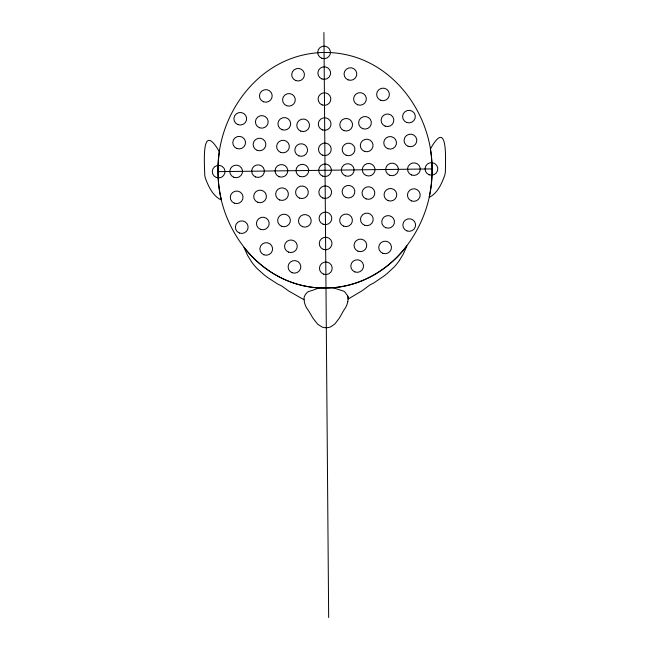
<?xml version="1.0" encoding="UTF-8"?>
<svg xmlns="http://www.w3.org/2000/svg" width="650" height="650" viewBox="0 0 650 650"><rect width="100%" height="100%" fill="white"/><g stroke="black" fill="none" stroke-linecap="round" stroke-linejoin="round"><path stroke-width="0.97" d="M218.018 171.649C216.743 119.389 252.021 65.837 304.614 54.681A96.021 94.51 -9.1 0 1 343.566 54.186C396.321 63.936 432.534 116.805 432.047 168.911C433.323 221.171 398.044 274.723 345.442 285.878A96.021 94.51 -9.1 0 1 306.499 286.374C253.736 276.624 217.523 223.754 218.018 171.649A133.404 131.3 -9.1 0 1 219.359 151.954L218.798 150.881A49.156 48.376 -9.1 0 0 216.889 147.672C200.891 123.427 204.774 166.392 204.693 174.72A28.462 28.015 -9.1 0 0 205.514 178.62C208.553 186.55 212.842 195.723 220.659 199.688A1.414 1.397 -9.1 0 0 221.293 199.534A133.047 130.942 -9.1 0 1 218.026 171.649L432.047 168.911A133.404 131.3 -9.1 0 0 430.381 149.256L430.926 148.168A49.156 48.376 -9.1 0 1 432.786 144.909C448.362 120.266 445.209 163.296 445.421 171.641A28.462 28.015 -9.1 0 1 444.657 175.565C441.74 183.584 437.613 192.855 429.861 197.015A1.414 1.397 -9.1 0 1 429.219 196.877A133.047 130.942 -9.1 0 0 432.039 168.911M347.799 301.673L348.132 297.895A7.711 7.589 -9.1 0 0 347.571 295.685L344.654 291.793A5.647 5.558 -9.1 0 0 343.111 290.973L333.019 287.747L318.955 287.926A96.468 94.941 -9.1 0 1 304.046 285.878C280.28 280.751 258.919 266.557 244.01 247.488L247.634 255.482L251.664 261.991A58.248 57.33 -9.1 0 0 257.286 268.734L264.062 274.779A144.406 142.123 -9.1 0 0 267.629 277.509L277.355 283.839A40.942 40.292 -9.1 0 0 279.142 284.749L281.027 285.634A14.657 14.422 -9.1 0 1 281.946 286.146L286.447 289.38A81.778 80.486 -9.1 0 0 289.144 291.281L304.005 299.715M399.498 260.358L403.398 253.866L406.892 245.928C392.299 265.127 371.329 279.662 347.783 285.342A96.46 94.933 -9.1 0 1 333.019 287.747M318.955 287.926L313.048 290.168A50.278 49.481 -9.1 0 1 311.22 290.737L308.921 291.411A5.647 5.558 -9.1 0 0 307.385 292.264L305.662 294.174A14.747 14.511 -9.1 0 0 305.199 294.913L304.533 296.246A7.719 7.597 -9.1 0 0 304.013 298.464L304.403 302.226A23.441 23.067 -9.1 0 0 305.573 305.809L305.752 306.215A17.761 17.477 -9.1 0 0 306.873 308.311L308.669 310.952A25.87 25.456 -9.1 0 1 309.27 311.902L311.407 315.575A84.386 83.054 -9.1 0 0 313.633 319.118L317.696 324.179L321.929 326.95A10.839 10.668 -9.1 0 0 325.122 327.673L327.494 327.649A10.839 10.668 -9.1 0 0 330.679 326.836L334.872 323.96L338.853 318.793A84.386 83.054 -9.1 0 0 341.014 315.201L343.086 311.464A25.87 25.456 -9.1 0 1 343.679 310.505L345.621 307.499A17.428 17.152 -9.1 0 0 346.515 305.695L346.686 305.289A23.441 23.067 -9.1 0 0 347.799 301.673M323.911 32.5L328.664 617.5M399.498 260.366A58.256 57.33 -9.1 0 1 394.022 267.15L387.408 273.284A144.479 142.196 -9.1 0 1 383.89 276.088L374.254 282.652A40.942 40.292 -9.1 0 1 372.483 283.603L370.614 284.546A14.657 14.422 -9.1 0 0 369.704 285.074L365.284 288.397A82.542 81.234 -9.1 0 1 361.571 291.086L348.164 299.016L348.124 297.879A7.784 7.662 -9.1 0 0 347.449 295.417M323.505 274.137A6.378 6.281 -9.1 0 0 332.134 267.304A6.378 6.281 -9.1 0 0 321.848 263.388A6.378 6.281 -9.1 0 0 323.505 274.137M323.302 249.364A6.378 6.281 -9.1 0 0 331.931 242.531A6.378 6.281 -9.1 0 0 321.644 238.615A6.378 6.281 -9.1 0 0 323.302 249.364M323.099 224.226A6.378 6.281 -9.1 0 0 331.727 217.393A6.378 6.281 -9.1 0 0 321.441 213.484A6.378 6.281 -9.1 0 0 323.099 224.226M322.887 198.031A6.378 6.281 -9.1 0 0 331.516 191.197A6.378 6.281 -9.1 0 0 321.23 187.281A6.378 6.281 -9.1 0 0 322.887 198.031M322.538 155.171A6.378 6.281 -9.1 0 0 331.167 148.33A6.378 6.281 -9.1 0 0 320.881 144.422A6.378 6.281 -9.1 0 0 322.538 155.171M322.335 129.903A6.378 6.281 -9.1 0 0 330.964 123.069A6.378 6.281 -9.1 0 0 320.678 119.161A6.378 6.281 -9.1 0 0 322.335 129.903M322.132 104.926A6.378 6.281 -9.1 0 0 330.761 98.085A6.378 6.281 -9.1 0 0 320.474 94.177A6.378 6.281 -9.1 0 0 322.132 104.926M321.921 78.942A6.378 6.281 -9.1 0 0 330.549 72.101A6.378 6.281 -9.1 0 0 320.263 68.193A6.378 6.281 -9.1 0 0 321.921 78.942M321.75 58.264A6.378 6.281 -9.1 0 0 330.379 51.423A6.378 6.281 -9.1 0 0 320.092 47.515A6.378 6.281 -9.1 0 0 321.75 58.264M292.134 272.724A6.378 6.281 -9.1 0 0 300.763 265.891A6.378 6.281 -9.1 0 0 290.477 261.983A6.378 6.281 -9.1 0 0 292.134 272.724M288.576 252.135A6.378 6.281 -9.1 0 0 297.204 245.294A6.378 6.281 -9.1 0 0 286.918 241.386A6.378 6.281 -9.1 0 0 288.576 252.135M263.9 254.816A6.378 6.281 -9.1 0 0 272.529 247.983A6.378 6.281 -9.1 0 0 262.243 244.067A6.378 6.281 -9.1 0 0 263.9 254.816M239.419 233.033A6.378 6.281 -9.1 0 0 248.048 226.2A6.378 6.281 -9.1 0 0 237.762 222.284A6.378 6.281 -9.1 0 0 239.419 233.033M260.488 229.344A6.378 6.281 -9.1 0 0 269.116 222.511A6.378 6.281 -9.1 0 0 258.83 218.595A6.378 6.281 -9.1 0 0 260.488 229.344M281.694 226.314A6.378 6.281 -9.1 0 0 290.322 219.481A6.378 6.281 -9.1 0 0 280.036 215.564A6.378 6.281 -9.1 0 0 281.694 226.314M302.526 226.704A6.378 6.281 -9.1 0 0 311.155 219.871A6.378 6.281 -9.1 0 0 300.869 215.954A6.378 6.281 -9.1 0 0 302.526 226.704M299.626 198.144A6.378 6.281 -9.1 0 0 308.246 191.311A6.378 6.281 -9.1 0 0 297.96 187.395A6.378 6.281 -9.1 0 0 299.626 198.144M279.695 200.005A6.378 6.281 -9.1 0 0 288.324 193.164A6.378 6.281 -9.1 0 0 278.037 189.256A6.378 6.281 -9.1 0 0 279.695 200.005M257.733 202.288A6.378 6.281 -9.1 0 0 266.362 195.455A6.378 6.281 -9.1 0 0 256.076 191.539A6.378 6.281 -9.1 0 0 257.733 202.288M234.341 203.19A6.378 6.281 -9.1 0 0 242.962 196.357A6.378 6.281 -9.1 0 0 232.676 192.441A6.378 6.281 -9.1 0 0 234.341 203.19M322.709 176.142A6.378 6.281 -9.1 0 0 331.338 169.301A6.378 6.281 -9.1 0 0 321.051 165.393A6.378 6.281 -9.1 0 0 322.709 176.142M300.024 176.426A6.378 6.281 -9.1 0 0 308.652 169.593A6.378 6.281 -9.1 0 0 298.366 165.685A6.378 6.281 -9.1 0 0 300.024 176.426M279.086 176.694A6.378 6.281 -9.1 0 0 287.714 169.861A6.378 6.281 -9.1 0 0 277.428 165.953A6.378 6.281 -9.1 0 0 279.086 176.694M255.702 176.995A6.378 6.281 -9.1 0 0 264.331 170.162A6.378 6.281 -9.1 0 0 254.044 166.246A6.378 6.281 -9.1 0 0 255.702 176.995M233.838 177.279A6.378 6.281 -9.1 0 0 242.466 170.438A6.378 6.281 -9.1 0 0 232.18 166.53A6.378 6.281 -9.1 0 0 233.838 177.279M216.32 177.499A6.378 6.281 -9.1 0 0 224.941 170.666A6.378 6.281 -9.1 0 0 214.654 166.749A6.378 6.281 -9.1 0 0 216.32 177.499M298.862 155.894A6.378 6.281 -9.1 0 0 307.491 149.061A6.378 6.281 -9.1 0 0 297.204 145.153A6.378 6.281 -9.1 0 0 298.862 155.894M280.662 152.401A6.378 6.281 -9.1 0 0 289.291 145.567A6.378 6.281 -9.1 0 0 279.004 141.651A6.378 6.281 -9.1 0 0 280.662 152.401M257.181 150.361A6.378 6.281 -9.1 0 0 265.801 143.52A6.378 6.281 -9.1 0 0 255.515 139.612A6.378 6.281 -9.1 0 0 257.181 150.361M236.828 148.493A6.378 6.281 -9.1 0 0 245.456 141.651A6.378 6.281 -9.1 0 0 235.17 137.743A6.378 6.281 -9.1 0 0 236.828 148.493M237.932 124.613A6.378 6.281 -9.1 0 0 246.561 117.78A6.378 6.281 -9.1 0 0 236.275 113.864A6.378 6.281 -9.1 0 0 237.932 124.613M259.48 127.749A6.378 6.281 -9.1 0 0 268.109 120.908A6.378 6.281 -9.1 0 0 257.822 117A6.378 6.281 -9.1 0 0 259.48 127.749M281.994 129.699A6.378 6.281 -9.1 0 0 290.615 122.858A6.378 6.281 -9.1 0 0 280.329 118.95A6.378 6.281 -9.1 0 0 281.994 129.699M300.82 131.162A6.378 6.281 -9.1 0 0 309.449 124.321A6.378 6.281 -9.1 0 0 299.162 120.412A6.378 6.281 -9.1 0 0 300.82 131.162M286.609 105.706A6.378 6.281 -9.1 0 0 295.238 98.873A6.378 6.281 -9.1 0 0 284.952 94.957A6.378 6.281 -9.1 0 0 286.609 105.706M263.502 101.782A6.378 6.281 -9.1 0 0 272.123 94.941A6.378 6.281 -9.1 0 0 261.836 91.032A6.378 6.281 -9.1 0 0 263.502 101.782M295.758 80.567A6.378 6.281 -9.1 0 0 304.387 73.726A6.378 6.281 -9.1 0 0 294.101 69.818A6.378 6.281 -9.1 0 0 295.758 80.567M354.851 271.928A6.378 6.281 -9.1 0 0 363.472 265.094A6.378 6.281 -9.1 0 0 353.186 261.178A6.378 6.281 -9.1 0 0 354.851 271.928M358.069 251.241A6.378 6.281 -9.1 0 0 366.697 244.408A6.378 6.281 -9.1 0 0 356.411 240.5A6.378 6.281 -9.1 0 0 358.069 251.241M382.785 253.297A6.378 6.281 -9.1 0 0 391.414 246.456A6.378 6.281 -9.1 0 0 381.127 242.547A6.378 6.281 -9.1 0 0 382.785 253.297M406.9 230.896A6.378 6.281 -9.1 0 0 415.529 224.055A6.378 6.281 -9.1 0 0 405.243 220.147A6.378 6.281 -9.1 0 0 406.9 230.896M385.783 227.744A6.378 6.281 -9.1 0 0 394.412 220.911A6.378 6.281 -9.1 0 0 384.126 216.994A6.378 6.281 -9.1 0 0 385.783 227.744M364.536 225.257A6.378 6.281 -9.1 0 0 373.157 218.416A6.378 6.281 -9.1 0 0 362.871 214.508A6.378 6.281 -9.1 0 0 364.536 225.257M343.712 226.176A6.378 6.281 -9.1 0 0 352.341 219.342A6.378 6.281 -9.1 0 0 342.054 215.434A6.378 6.281 -9.1 0 0 343.712 226.176M346.149 197.551A6.378 6.281 -9.1 0 0 354.778 190.718A6.378 6.281 -9.1 0 0 344.492 186.802A6.378 6.281 -9.1 0 0 346.149 197.551M366.104 198.9A6.378 6.281 -9.1 0 0 374.733 192.067A6.378 6.281 -9.1 0 0 364.447 188.151A6.378 6.281 -9.1 0 0 366.104 198.9M388.099 200.623A6.378 6.281 -9.1 0 0 396.719 193.789A6.378 6.281 -9.1 0 0 386.433 189.873A6.378 6.281 -9.1 0 0 388.099 200.623M411.499 200.923A6.378 6.281 -9.1 0 0 420.128 194.09A6.378 6.281 -9.1 0 0 409.841 190.174A6.378 6.281 -9.1 0 0 411.499 200.923M345.394 175.849A6.378 6.281 -9.1 0 0 354.023 169.016A6.378 6.281 -9.1 0 0 343.736 165.1A6.378 6.281 -9.1 0 0 345.394 175.849M366.332 175.581A6.378 6.281 -9.1 0 0 374.961 168.748A6.378 6.281 -9.1 0 0 364.674 164.832A6.378 6.281 -9.1 0 0 366.332 175.581M389.716 175.281A6.378 6.281 -9.1 0 0 398.344 168.447A6.378 6.281 -9.1 0 0 388.058 164.539A6.378 6.281 -9.1 0 0 389.716 175.281M411.58 175.004A6.378 6.281 -9.1 0 0 420.209 168.171A6.378 6.281 -9.1 0 0 409.923 164.255A6.378 6.281 -9.1 0 0 411.58 175.004M429.098 174.777A6.378 6.281 -9.1 0 0 437.726 167.944A6.378 6.281 -9.1 0 0 427.44 164.036A6.378 6.281 -9.1 0 0 429.098 174.777M346.223 155.293A6.378 6.281 -9.1 0 0 354.851 148.46A6.378 6.281 -9.1 0 0 344.565 144.544A6.378 6.281 -9.1 0 0 346.223 155.293M364.358 151.336A6.378 6.281 -9.1 0 0 372.986 144.495A6.378 6.281 -9.1 0 0 362.7 140.587A6.378 6.281 -9.1 0 0 364.358 151.336M387.806 148.688A6.378 6.281 -9.1 0 0 396.435 141.854A6.378 6.281 -9.1 0 0 386.149 137.938A6.378 6.281 -9.1 0 0 387.806 148.688M408.119 146.299A6.378 6.281 -9.1 0 0 416.747 139.466A6.378 6.281 -9.1 0 0 406.461 135.549A6.378 6.281 -9.1 0 0 408.119 146.299M406.632 122.46A6.378 6.281 -9.1 0 0 415.261 115.619A6.378 6.281 -9.1 0 0 404.974 111.711A6.378 6.281 -9.1 0 0 406.632 122.46M385.141 126.141A6.378 6.281 -9.1 0 0 393.762 119.308A6.378 6.281 -9.1 0 0 383.476 115.391A6.378 6.281 -9.1 0 0 385.141 126.141M362.659 128.668A6.378 6.281 -9.1 0 0 371.288 121.826A6.378 6.281 -9.1 0 0 361.002 117.918A6.378 6.281 -9.1 0 0 362.659 128.668M343.858 130.609A6.378 6.281 -9.1 0 0 352.487 123.776A6.378 6.281 -9.1 0 0 342.201 119.86A6.378 6.281 -9.1 0 0 343.858 130.609M357.654 104.796A6.378 6.281 -9.1 0 0 366.283 97.963A6.378 6.281 -9.1 0 0 355.997 94.047A6.378 6.281 -9.1 0 0 357.654 104.796M380.697 100.279A6.378 6.281 -9.1 0 0 389.326 93.446A6.378 6.281 -9.1 0 0 379.039 89.529A6.378 6.281 -9.1 0 0 380.697 100.279M348.099 79.893A6.378 6.281 -9.1 0 0 356.728 73.06A6.378 6.281 -9.1 0 0 346.442 69.144A6.378 6.281 -9.1 0 0 348.099 79.893"/></g></svg>
